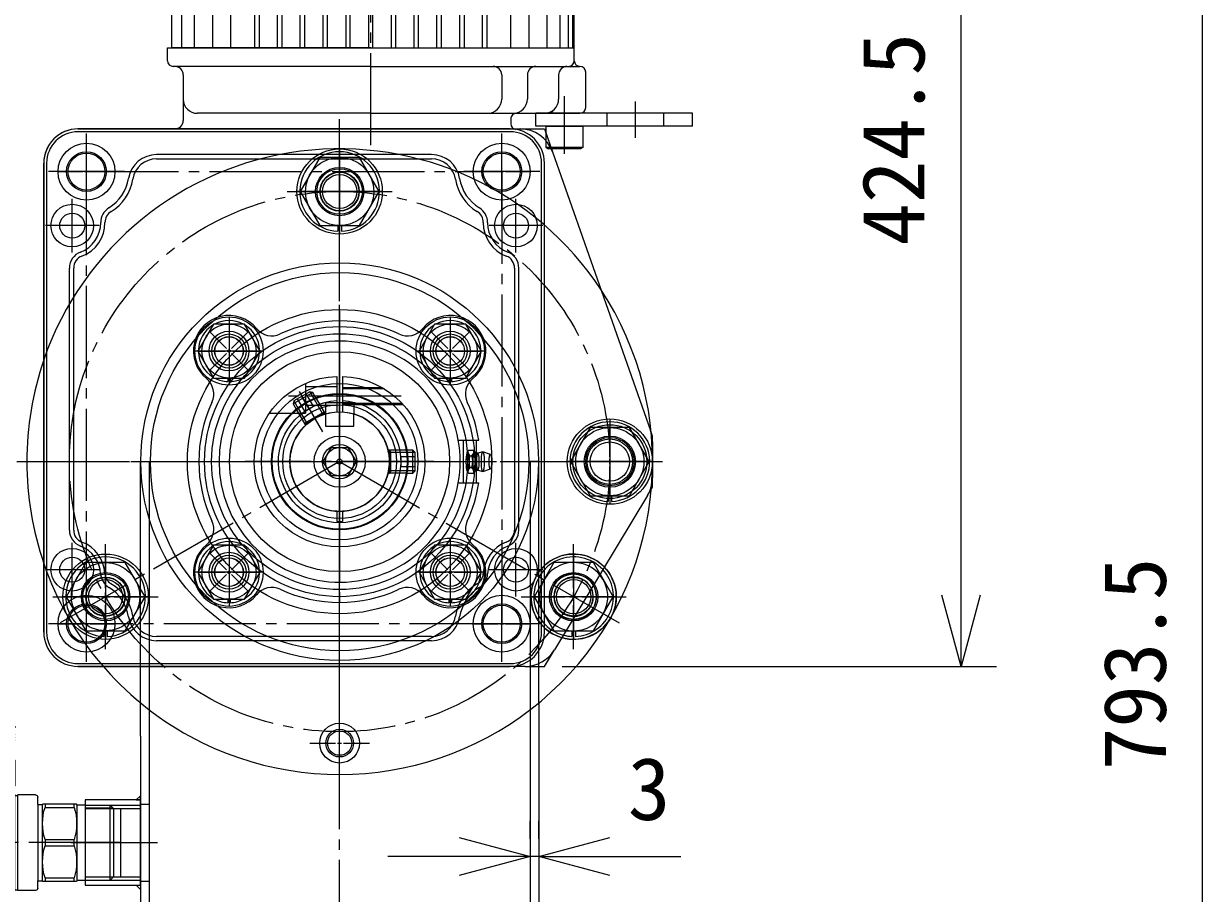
# Model space of a CAD drawing. Units: millimetres at full size. Extents: x -19442 to 19442, y -5866 to 5866.
# Drawn here: x 9439.5 to 9853.9, y -448.7 to -142.8 of the extents above; entities that cross this region are included whole.
import ezdxf
from ezdxf.enums import TextEntityAlignment as Align

# ---------------------------------------------------------------- set-up
doc = ezdxf.new("R2010")
doc.units = ezdxf.units.MM
doc.header["$LTSCALE"] = 3.6
doc.header["$PDMODE"] = 32
doc.header["$PDSIZE"] = 1.8
doc.linetypes.add('CHAIN2', pattern=[12, 9, -1, 1, -1])
for name, color, linetype, lineweight in [('0-3_04_HIDDEN', 7, 'Continuous', 9), ('0-4_05_CENTER', 2, 'CHAIN2', 9), ('0-5_08_DIM', 3, 'Continuous', 9), ('0-6_0', 2, 'Continuous', 9), ('0-7_10_DRAFT', 1, 'Continuous', 9), ('0-8_03_かくれ線', 5, 'Continuous', 9), ('0-9_04_中心線', 4, 'CHAIN2', 9), ('0-C_01_外形線', 134, 'Continuous', 9), ('0-E_10_補助線', 1, 'Continuous', 9), ('1-0_07_寸法線', 3, 'Continuous', 9), ('1-1_11_HATCH', 2, 'Continuous', 9)]:
    doc.layers.add(name, color=color, linetype=linetype, lineweight=lineweight)
doc.styles.add('ＭＳ ゴシック', font='')
doc.styles.get('ＭＳ ゴシック').set_extended_font_data('MS Gothic')

# ---------------------------------------------------------------- blocks, each defined once
blk = doc.blocks.new('OP-75722a_1')
at = {"layer": '0-3_04_HIDDEN', "color": 2}
blk.add_circle((21.2, 0), 5.5, dxfattribs=at)
at = {"layer": '0-4_05_CENTER'}
for p, q in [((21.2, -7.4), (21.2, 7.4)), ((-1.5, 0), (28.83, 0))]:
    blk.add_line(p, q, dxfattribs=at)
at = {"layer": '0-6_0'}
for p, q in [((0, 6.5), (0.5, 7)), ((0, 4), (0, 6.5)), ((0.5, -7), (0.5, 7)), ((9.5, 7), (0.5, 7)), ((0.5, 6.7), (9.5, 6.7)), ((0.5, 6.3), (9.5, 6.3)), ((0.5, 5.9), (9.5, 5.9)), ((0.5, 5.3), (9.5, 5.3)), ((0.5, 4.7), (9.5, 4.7)), ((9.5, -7), (9.5, 7)), ((10, 6.5), (9.5, 7)), ((10, -6.5), (10, 6.5)), ((11.5, 6), (12, 6.5)), ((11.5, 6), (11.5, -6)), ((12, 6.5), (12, -6.5)), ((16, 6.5), (12, 6.5)), ((16, -6.5), (16, 6.5)), ((16.5, -7), (16.5, 7)), ((17, 6.5), (17.5, 7)), ((17, -6.5), (17, 6.5)), ((17.5, -7), (17.5, 7)), ((17.5, 7), (18, 6.5)), ((18, 6.5), (18, -6.5)), ((18.5, -7), (18.5, 7)), ((19, -6.5), (19, 6.5)), ((23.2, 6.5), (19, 6.5)), ((0, -4), (0, 4)), ((0.5, 4.1), (9.5, 4.1)), ((0.5, 3.4), (9.5, 3.4)), ((0.5, 2.7), (9.5, 2.7)), ((0.5, 1.9), (9.5, 1.9)), ((0.5, 1), (9.5, 1)), ((0.5, 0), (9.5, 0)), ((10, 4), (11.5, 4)), ((26.7, -3), (26.7, 3)), ((0, -4), (0, -6.5)), ((0.5, -1), (9.5, -1)), ((0.5, -1.9), (9.5, -1.9)), ((0.5, -2.7), (9.5, -2.7)), ((0.5, -3.4), (9.5, -3.4)), ((0.5, -4.1), (9.5, -4.1)), ((10, -4), (11.5, -4)), ((0, -6.5), (0.5, -7)), ((0.5, -4.7), (9.5, -4.7)), ((0.5, -5.3), (9.5, -5.3)), ((0.5, -5.8), (9.5, -5.8)), ((0.5, -6.3), (9.5, -6.3)), ((0.5, -6.7), (9.5, -6.7)), ((9.5, -7), (0.5, -7)), ((10, -6.5), (9.5, -7)), ((11.5, -6), (12, -6.5)), ((16, -6.5), (12, -6.5)), ((17, -6.5), (17.5, -7)), ((17.5, -7), (18, -6.5)), ((23.2, -6.5), (19, -6.5))]:
    blk.add_line(p, q, dxfattribs=at)
for points in [[(16, 6.5), (16.5, 7), (17, 6.5)], [(18, 6.5), (18.5, 7), (19, 6.5)], [(16, -6.5), (16.5, -7), (17, -6.5)], [(18, -6.5), (18.5, -7), (19, -6.5)]]:
    blk.add_lwpolyline(points, dxfattribs=at)
for centre, start, end in [((23.2, 3), 359.9998, 90), ((23.2, -3), 270, 0.0002)]:
    blk.add_arc(centre, 3.5, start, end, dxfattribs=at)
at = {"layer": '0-7_10_DRAFT'}
for p, q in [((-1, 4), (-1.5, 3.5)), ((-1.5, -3.5), (-1.5, 3.5)), ((-1, 4), (0, 4)), ((-1, -4), (-1.5, -3.5)), ((-1, -4), (0, -4))]:
    blk.add_line(p, q, dxfattribs=at)
blk = doc.blocks.new('GP-M＊＊Tb_1')
at = {"layer": '0-4_05_CENTER'}
for p, q in [((-27.5, 31.7), (-13.812, 31.7)), ((0, -12.6), (0, 28.629))]:
    blk.add_line(p, q, dxfattribs=at)
at = {"layer": '0-6_0'}
for p, q in [((5.297, 69.259), (5.36, 70.5)), ((5.747, 70.313), (5.747, 70.599)), ((5.827, 70.6), (9.158, 71.865)), ((9.628, 71.803), (10.5, 71.175)), ((10.75, 71.181), (9.794, 71.685)), ((10.5, 71.175), (10.871, 71.184)), ((10.707, 72.005), (11.333, 71.464)), ((10.871, 71.184), (11.371, 71.487)), ((13.229, 69.869), (10.871, 71.184)), ((14.42, 71.728), (11.073, 73.602)), ((11.371, 71.487), (13.229, 69.869)), ((13.229, 69.869), (16.015, 70.801)), ((14.42, 71.728), (14.42, 71.708)), ((14.5, 71.727), (17, 70.2)), ((-7.93, 56.092), (4.957, 68.368)), ((4.957, 68.368), (5.969, 69.332)), ((5.297, 69.069), (4.957, 68.368)), ((5.297, 69.069), (5.297, 69.259)), ((5.297, 69.069), (5.297, 69.259)), ((5.434, 69.608), (5.434, 69.398)), ((17, 70.2), (17, 57.266)), ((-17, 43.9), (16.961, 57.26)), ((16.497, 54.107), (-16.502, 42.766)), ((-16.502, 42.734), (16.497, 54.064)), ((-11.561, 53.643), (-8.521, 56.684)), ((-7.929, 56.092), (-11.14, 53.222)), ((-10.941, 53.735), (-8.878, 55.754)), ((-7.929, 56.092), (-8.521, 56.684)), ((17.03, 54.29), (16.497, 54.107)), ((16.497, 54.064), (17, 54.237)), ((16.497, 54.064), (16.497, 54.107)), ((17, 54.237), (17, 24.75)), ((17.097, 54.385), (17.097, 57.166)), ((-14.176, 52.442), (-14.39, 52.229)), ((-12.074, 53.873), (-13.124, 52.974)), ((-12.074, 53.873), (-11.292, 53.091)), ((-11.139, 53.221), (-11.561, 53.643)), ((-11.14, 53.222), (-11.292, 53.091)), ((-17, 47.9), (-16.6, 49.5)), ((-17, 43.9), (-17, 47.9)), ((-17.102, 42.7), (-17.102, 43.792)), ((-17.038, 43.885), (-17, 43.9)), ((-17, 42.563), (-16.502, 42.734)), ((-17, 42.563), (-17, 37.25)), ((-16.502, 42.766), (-16.969, 42.605)), ((-16.502, 42.734), (-16.502, 42.766)), ((-19.5, 36.95), (-19.5, 37.7)), ((-19.5, 26.45), (-19.5, 36.95)), ((-19.5, 36.95), (-17.2, 36.95)), ((-17.2, 36.95), (-17.2, 26.45)), ((-19.5, 26.45), (-17.2, 26.45)), ((-19.5, 25.7), (-19.5, 26.45)), ((-17.2, 26.2), (-17.2, 26.45)), ((-17.2, 26.2), (-16.984, 26.2)), ((-17, 26.15), (-17, 24.75)), ((-16.55, 24.7), (-16.95, 24.7)), ((-16.8, 17.4), (-16.8, 23.65)), ((-16.75, 23.7), (-16.55, 23.7)), ((16.55, 24.7), (-16.55, 24.7)), ((-16.55, 24.7), (-16.55, 23.7)), ((-16.55, 23.7), (16.55, 23.7)), ((16.95, 24.7), (16.55, 24.7)), ((16.55, 24.7), (16.55, 23.7)), ((16.55, 23.7), (16.75, 23.7)), ((16.8, 17.4), (16.8, 23.65)), ((-13.4, 16.6), (-16, 16.6)), ((-13.4, 16.6), (13.4, 16.6)), ((-13.4, 16.6), (-13.4, 15)), ((13.4, 16.6), (13.4, 15)), ((16, 16.6), (13.4, 16.6)), ((-13.4, 15), (-13.5, 14.942)), ((-13.5, 2.961), (-13.5, 14.942)), ((-13.5, 14.076), (-12.412, 14.076)), ((13.4, 15), (-13.4, 15)), ((-1.088, 14.076), (-1.088, 3.827)), ((-1.088, 14.076), (1.088, 14.076)), ((1.088, 14.076), (1.088, 3.827)), ((12.412, 14.076), (12.412, 3.827)), ((12.412, 14.076), (13.5, 14.076)), ((13.4, 15), (13.5, 14.942)), ((13.5, 14.942), (13.5, 2.961)), ((-13.22, 2.8), (-13.5, 2.961)), ((-13.221, 0), (13.22, 0)), ((13.22, 2.8), (-13.22, 2.8)), ((-13.22, 0), (-13.22, 2.8)), ((1.088, 3.827), (-1.088, 3.827)), ((13.5, 3.827), (12.412, 3.827)), ((13.22, 2.8), (13.5, 2.961)), ((13.22, 2.8), (13.221, 0))]:
    blk.add_line(p, q, dxfattribs=at)
for points in [[(-14.79, 50.508), (-15.217, 50.935), (-14.39, 52.229)], [(-17.2, 36.95), (-17.2, 37.2), (-16.984, 37.2)], [(-12.412, 14.076), (-12.412, 3.827), (-13.5, 3.827)]]:
    blk.add_lwpolyline(points, dxfattribs=at)
for centre, radius, start, end in [((-4.161, 73.178), 10.237, 337.49402, 345.41221), ((-4.227, 73.226), 10.391, 336.41905, 345.36263), ((9.195, 70.248), 3.844, 60.75589, 176.23389), ((8.613, 69.616), 3.179, 106.6984, 180.14823), ((7.936, 69.783), 2.337, 121.03213, 159.53746), ((8.227, 69.701), 2.566, 70.82804, 125.67539), ((8.6, 69.568), 3.222, 49.15272, 106.22122), ((8.647, 71.153), 1.06, 44.40262, 66.43947), ((9.336, 71.398), 0.5, 54.21702, 110.79867), ((12.369, 77.208), 5.807, 260.10923, 281.87346), ((9.808, 91.245), 20.074, 280.78144, 283.28079), ((11.085, 83.531), 12.265, 283.20056, 285.77665), ((9.808, 91.245), 20.074, 283.28079, 283.51583), ((45.336, 7.024), 69.24, 114.15773, 129.06139), ((3.669, 72.573), 9.483, 318.52994, 326.41671), ((9.987, 66.863), 0.971, 232.91131, 324.0905), ((-106.013, 181.281), 161.623, 305.72152, 311.79548), ((-11.089, 57.586), 2.872, 320.36741, 334.2909), ((-8.813, 56.531), 0.365, 328.42988, 14.45394), ((11.075, 54.059), 1.94, 113.6062, 150.8377), ((10.963, 54.697), 1.319, 62.16249, 120.29613), ((16.997, 57.166), 0.1, 88.43492, 111.47378), ((16.997, 57.166), 0.1, 0.00378, 88.43492), ((16.997, 54.385), 0.1, 288.96641, 0.00378), ((-19.584, 61.977), 14.312, 280.40151, 303.66757), ((-16.115, 49.379), 0.5, 109.77502, 165.96536), ((-20.243, 60.861), 11.701, 289.77502, 297.77545), ((-25.581, 68.78), 21.221, 300.56379, 312.32509), ((-14.693, 54.77), 2.384, 282.50511, 311.15181), ((-11.205, 51.359), 1.366, 254.4926, 318.3417), ((-11.343, 53.598), 0.125, 236.49243, 299.26331), ((-11.955, 54.779), 1.455, 297.56479, 314.1896), ((-12.499, 53.055), 3.483, 311.62993, 333.52927), ((-7.501, 43.707), 5.131, 128.68717, 142.64558), ((-10.063, 46.931), 1.013, 47.19413, 129.54589), ((-17.002, 43.792), 0.1, 111.47378, 180.00378), ((-17.002, 42.7), 0.1, 180.00378, 288.96641), ((-33.105, 31.7), 17.034, 340.985, 19.015), ((-16.95, 24.75), 0.05, 180, 270), ((-16.75, 23.65), 0.05, 90, 180), ((16.75, 23.65), 0.05, 0, 90), ((16.95, 24.75), 0.05, 270, 0), ((-16, 17.4), 0.8, 180, 270), ((16, 17.4), 0.8, 270, 0), ((-6.75, -4.002), 18.944, 72.60872, 107.39128), ((6.75, -4.002), 18.944, 72.60872, 107.39128), ((-6.75, 21.906), 18.944, 252.60872, 287.39128), ((6.75, 21.906), 18.944, 252.60872, 287.39128)]:
    blk.add_arc(centre, radius, start, end, dxfattribs=at)
at = {"layer": '0-7_10_DRAFT'}
for p, q in [((-25.5, 36.95), (-25, 37.7)), ((-25, 25.7), (-25, 37.7)), ((-25, 37.7), (-19.5, 37.7)), ((-27.5, 26.45), (-27.5, 36.95)), ((-27.5, 36.95), (-25.5, 36.95)), ((-25.5, 26.45), (-25.5, 36.95)), ((-19.5, 37.098), (-25.401, 37.098)), ((-25.401, 26.302), (-19.5, 26.302)), ((-25, 25.7), (-19.5, 25.7)), ((-13.22, 0), (-13.22, -8.838)), ((-12.201, 0), (-12.201, -9.858)), ((12.2, -9.858), (12.2, 0)), ((13.22, 0), (13.22, -8.838)), ((-12.058, -10), (-13.22, -8.838)), ((13.221, -8.838), (-13.22, -8.838)), ((-12, -10), (12, -10)), ((12, -10), (12, -12.6)), ((12, -10), (12.058, -10)), ((12.058, -10), (13.22, -8.838)), ((12, -12.6), (-12, -12.6))]:
    blk.add_line(p, q, dxfattribs=at)
for points in [[(-27.5, 26.45), (-25.5, 26.45), (-25, 25.7)], [(-12.058, -10), (-12, -10), (-12, -12.6)]]:
    blk.add_lwpolyline(points, dxfattribs=at)
blk = doc.blocks.new('A$C2D8B2829_1')
at = {"layer": '0-3_04_HIDDEN', "xscale": -1}
for name, p, rotation in [('OP-75722a_1', (69.532, 68.816), 270), ('GP-M＊＊Tb_1', (101.232, 49.316), 90)]:
    blk.add_blockref(name, p, dxfattribs=dict(at, rotation=rotation))
blk = doc.blocks.new('U1297')
at = {"layer": '0-9_04_中心線'}
for p, q in [((0, 22), (0, 113.5)), ((-113.5, 0), (-22, 0)), ((22, 0), (113.5, 0)), ((0, -113.5), (0, -22))]:
    blk.add_line(p, q, dxfattribs=at)
at = {"layer": '0-9_04_中心線', "linetype": 'Continuous'}
for p, q in [((0, -11), (0, 11)), ((-11, 0), (11, 0))]:
    blk.add_line(p, q, dxfattribs=at)
blk = doc.blocks.new('U1284')
at = {"layer": '0-9_04_中心線'}
for p, q in [((0, 13.98), (0, 73.4)), ((-73.4, 0), (-13.98, 0)), ((13.98, 0), (73.4, 0)), ((0, -73.4), (0, -13.98))]:
    blk.add_line(p, q, dxfattribs=at)
at = {"layer": '0-9_04_中心線', "linetype": 'Continuous'}
for p, q in [((0, -6.99), (0, 6.99)), ((-6.99, 0), (6.99, 0))]:
    blk.add_line(p, q, dxfattribs=at)
blk = doc.blocks.new('U1296')
at = {"layer": '0-9_04_中心線'}
for p, q in [((0, 1.4), (0, 32.6)), ((-10.5, 0), (-1.4, 0)), ((1.4, 0), (10.5, 0)), ((0, -73.5), (0, -1.4))]:
    blk.add_line(p, q, dxfattribs=at)
at = {"layer": '0-9_04_中心線', "linetype": 'Continuous'}
for p, q in [((-0.7, 0), (0.7, 0)), ((0, -0.7), (0, 0.7))]:
    blk.add_line(p, q, dxfattribs=at)
blk = doc.blocks.new('U1300')
at = {"layer": '0-9_04_中心線'}
for p, q in [((0, 15.52), (0, 120.5)), ((-107.5, 0), (-15.52, 0)), ((15.52, 0), (113.5, 0)), ((0, -75.5), (0, -15.52))]:
    blk.add_line(p, q, dxfattribs=at)
at = {"layer": '0-9_04_中心線', "linetype": 'Continuous'}
for p, q in [((0, -7.76), (0, 7.76)), ((-7.76, 0), (7.76, 0))]:
    blk.add_line(p, q, dxfattribs=at)
blk = doc.blocks.new('U1301')
at = {"layer": '0-9_04_中心線'}
for p, q in [((0, 1.3), (0, 10)), ((-10, 0), (-1.3, 0)), ((1.3, 0), (10, 0)), ((0, -10), (0, -1.3))]:
    blk.add_line(p, q, dxfattribs=at)
at = {"layer": '0-9_04_中心線', "linetype": 'Continuous'}
for p, q in [((-0.65, 0), (0.65, 0)), ((0, -0.65), (0, 0.65))]:
    blk.add_line(p, q, dxfattribs=at)
blk = doc.blocks.new('U1302')
at = {"layer": '0-9_04_中心線'}
for p, q in [((0, 1.3), (0, 10)), ((-10, 0), (-1.3, 0)), ((1.3, 0), (10, 0)), ((0, -10), (0, -1.3))]:
    blk.add_line(p, q, dxfattribs=at)
at = {"layer": '0-9_04_中心線', "linetype": 'Continuous'}
for p, q in [((-0.65, 0), (0.65, 0)), ((0, -0.65), (0, 0.65))]:
    blk.add_line(p, q, dxfattribs=at)
blk = doc.blocks.new('U1303')
at = {"layer": '0-9_04_中心線'}
for p, q in [((0, 1.3), (0, 10)), ((-10, 0), (-1.3, 0)), ((1.3, 0), (10, 0)), ((0, -10), (0, -1.3))]:
    blk.add_line(p, q, dxfattribs=at)
at = {"layer": '0-9_04_中心線', "linetype": 'Continuous'}
for p, q in [((-0.65, 0), (0.65, 0)), ((0, -0.65), (0, 0.65))]:
    blk.add_line(p, q, dxfattribs=at)
blk = doc.blocks.new('U1298')
at = {"layer": '0-9_04_中心線'}
for p, q in [((0, 1.3), (0, 10)), ((-10, 0), (-1.3, 0)), ((1.3, 0), (10, 0)), ((0, -10), (0, -1.3))]:
    blk.add_line(p, q, dxfattribs=at)
at = {"layer": '0-9_04_中心線', "linetype": 'Continuous'}
for p, q in [((-0.65, 0), (0.65, 0)), ((0, -0.65), (0, 0.65))]:
    blk.add_line(p, q, dxfattribs=at)
blk = doc.blocks.new('U1299')
at = {"layer": '0-9_04_中心線'}
for p, q in [((0, 1.7), (0, 12)), ((-12, 0), (-1.7, 0)), ((1.7, 0), (12, 0)), ((0, -12), (0, -1.7))]:
    blk.add_line(p, q, dxfattribs=at)
at = {"layer": '0-9_04_中心線', "linetype": 'Continuous'}
for p, q in [((-0.85, 0), (0.85, 0)), ((0, -0.85), (0, 0.85))]:
    blk.add_line(p, q, dxfattribs=at)
blk = doc.blocks.new('GM-SHYPF-RH 0.75kW、1／5～1／60、200V、60Hza_1')
at = {"layer": '0-3_04_HIDDEN', "color": 2}
for p, q in [((-118, 114), (-122.5, 114)), ((-118, 94), (-122.5, 94))]:
    blk.add_line(p, q, dxfattribs=at)
at = {"layer": '0-4_05_CENTER'}
for p, q in [((-113.85, 104), (-126.652, 104)), ((-108.291, 79), (-128.591, 79)), ((-83, 71.427), (-83, 52.573)), ((38, 71.427), (38, 52.573)), ((-102, 70.351), (-102, 43.649)), ((57, 70.351), (57, 43.649)), ((0, -65.996), (0, 65.996)), ((-73.573, 62), (-92.427, 62)), ((47.427, 62), (28.573, 62)), ((-88.649, 57), (-115.351, 57)), ((70.351, 57), (43.649, 57)), ((-111.29, 11), (-358.361, 11)), ((65.996, 0), (-65.996, 0)), ((-102, -75.649), (-102, -102.351)), ((57, -75.649), (57, -102.351)), ((-83, -84.573), (-83, -103.427)), ((38, -84.573), (38, -103.427)), ((-88.649, -89), (-115.351, -89)), ((70.351, -89), (43.649, -89)), ((-73.573, -94), (-92.427, -94)), ((47.427, -94), (28.573, -94))]:
    blk.add_line(p, q, dxfattribs=at)
at = {"layer": '0-6_0'}
for p, q in [((-122.5, 124), (-122.5, 69)), ((-118, 124), (-122.5, 124)), ((-118, 124), (-118, 69)), ((-139, 11), (-139, 84.5)), ((-124.5, 86.5), (-137, 86.5)), ((-122.5, 11), (-122.5, 84.5)), ((-118, 85.5), (-110.5, 85.5)), ((-118, 72.5), (-118, 85.5)), ((-110.5, 85.5), (-110.5, 72.5)), ((-110.5, 85.5), (-110, 84.634)), ((-110, 84.634), (-110, 73.366)), ((-145.5, 82.5), (-288.5, 82.5)), ((-145.5, 82), (-288.5, 82)), ((-145.5, 80.5), (-288.5, 80.5)), ((-145.5, -60.5), (-145.5, 82.5)), ((-141, 82.5), (-145.5, 82.5)), ((-145.5, 11), (-145.5, 82.5)), ((-145.5, 77.5), (-288.5, 77.5)), ((-136, 77), (-127.5, 77)), ((-122.5, 74.5), (-123.5, 75.077)), ((-145.5, 73), (-288.5, 73)), ((-118, 72.5), (-110.5, 72.5)), ((-110.5, 72.5), (-110, 73.366)), ((60, 72), (-105, 72)), ((60, 71), (-105, 71)), ((-145.5, 66.586), (-288.5, 66.586)), ((-118, 69), (-122.5, 69)), ((-136, 66), (-127.5, 66)), ((24.094, 63), (-68.094, 63)), ((-32.533, 63), (-47.5, 63)), ((-145.5, 60.222), (-288.5, 60.222)), ((-120.5, 60.193), (-118.828, 60.193)), ((-117, 60), (-117, -92)), ((-116, 60), (-116, -92)), ((-68.094, 61.5), (24.094, 61.5)), ((71, -92), (71, 60)), ((72, -92), (72, 60)), ((-136, 56.987), (-127.5, 56.987)), ((-145.5, 51.849), (-288.5, 51.849)), ((-145.5, 50.201), (-288.5, 50.201)), ((-145.5, 43.843), (-288.5, 43.843)), ((-145.5, 42.21), (-288.5, 42.21)), ((-145.5, 35.815), (-288.5, 35.815)), ((-145.5, 34.222), (-288.5, 34.222)), ((-108, 32.322), (-108, -64.322)), ((-106.5, -64.322), (-106.5, 32.322)), ((61.5, 32.322), (61.5, -64.322)), ((63, 32.322), (63, -64.322)), ((-145.5, 27.78), (-288.5, 27.78)), ((-145.5, 26.243), (-288.5, 26.243)), ((-145.5, 19.748), (-288.5, 19.748)), ((-145.5, 18.263), (-288.5, 18.263)), ((-145.5, 11.73), (-288.5, 11.73)), ((-145.5, 10.27), (-288.5, 10.27)), ((-145.5, 11), (-145.5, -59)), ((-139, 11), (-139, -58.5)), ((-122.5, 11), (-122.5, -50)), ((-20.8, 5), (-16.771, 5)), ((-20.8, -5), (-20.8, 5)), ((-145.5, 3.737), (-288.5, 3.737)), ((-145.5, 2.252), (-288.5, 2.252)), ((-145.5, -4.243), (-288.5, -4.243)), ((-145.5, -5.78), (-288.5, -5.78)), ((-20.8, -5), (-16.771, -5)), ((-145.5, -12.222), (-288.5, -12.222)), ((-145.5, -13.815), (-288.5, -13.815)), ((-145.5, -20.21), (-288.5, -20.21)), ((-145.5, -21.843), (-288.5, -21.843)), ((-145.5, -28.201), (-288.5, -28.201)), ((-145.5, -29.849), (-288.5, -29.849)), ((-145.5, -38.222), (-288.5, -38.222)), ((-145.5, -44.586), (-288.5, -44.586)), ((-145.5, -51), (-288.5, -51)), ((-145.5, -55.5), (-288.5, -55.5)), ((-136, -55), (-120.001, -55)), ((-145.5, -59), (-288.5, -59)), ((-141, -60.5), (-145.5, -60.5)), ((24.094, -93.5), (-68.094, -93.5)), ((24.094, -95), (-68.094, -95)), ((-32.533, -95), (-47.5, -95)), ((-105, -103), (60, -103)), ((-105, -104), (60, -104))]:
    blk.add_line(p, q, dxfattribs=at)
for centre, radius in [((-102, 57), 10), ((-83, 62), 7.5), ((-83, 62), 4.4), ((38, 62), 7.5), ((38, 62), 4.4), ((57, 57), 10), ((-102, 57), 7), ((57, 57), 7), ((0, 0), 53.5), ((0, 0), 47.5), ((0, 0), 24), ((-102, -89), 10), ((-102, -89), 7), ((57, -89), 10), ((57, -89), 7), ((-83, -94), 7.5), ((38, -94), 7.5), ((-83, -94), 4.4), ((38, -94), 4.4)]:
    blk.add_circle(centre, radius, dxfattribs=at)
for centre, radius, start, end in [((-141, 84.5), 2, 270, 0), ((-137, 84.5), 2, 90, 180), ((-124.5, 84.5), 2, 0, 90), ((-141, 80.5), 2, 0, 90), ((-136, 80), 3, 180, 270), ((-127.5, 72), 5, 0, 90), ((-105, 60), 12, 90, 180), ((-105, 60), 11, 90, 180), ((60, 60), 12, 0, 90), ((60, 60), 11, 0, 90), ((-136, 69), 3, 180, 270), ((-127.5, 61), 5, 0, 90), ((-120.5, 62.193), 2, 180, 270), ((-68.094, 57), 6, 90, 159.3338), ((24.094, 57), 6, 20.6662, 90), ((-118.828, 62.193), 2, 270, 350.98586), ((-84, 63), 12.5, 269.62489, 339.3338), ((-84, 63), 11, 269.62489, 339.3338), ((-68.094, 57), 4.5, 90, 159.3338), ((24.094, 57), 4.5, 20.6662, 90), ((40, 63), 12.5, 200.6662, 266.95528), ((40, 63), 11, 200.6662, 266.95528), ((-136, 53.987), 3, 90, 180), ((-127.5, 51.987), 5, 0, 90), ((-84.111, 46), 6, 89.62489, 148.41203), ((-84.111, 46), 4.5, 89.62489, 148.41203), ((39.097, 46.024), 4.5, 31.5123, 86.95528), ((39.097, 46.024), 6, 31.5123, 86.95528), ((-102, 57), 15, 279.2069, 328.41203), ((-102, 57), 16.5, 279.2069, 328.41203), ((57, 57), 16.5, 211.5123, 260.7931), ((57, 57), 15, 211.5123, 260.7931), ((-98, 32.322), 10, 99.2069, 180), ((53, 32.322), 10, 0, 80.7931), ((-98, 32.322), 8.5, 99.2069, 180), ((53, 32.322), 8.5, 0, 80.7931), ((0, 0), 17.5, 196.60155, 163.39845), ((-127.5, -50), 5, 270, 0), ((-136, -58), 3, 90, 180), ((-120.001, -58), 3, 0, 90), ((-141, -58.5), 2, 270, 0), ((-98, -64.322), 10, 180, 260.7931), ((-98, -64.322), 8.5, 180, 260.7931), ((53, -64.322), 8.5, 279.2069, 0), ((53, -64.322), 10, 279.2069, 0), ((-102, -89), 15, 31.58598, 80.7931), ((-102, -89), 16.5, 31.58598, 80.7931), ((57, -89), 16.5, 99.2069, 148.48976), ((57, -89), 15, 99.2069, 148.48976), ((-84.111, -78.001), 6, 211.58598, 270.37383), ((-84.111, -78.001), 4.5, 211.58598, 270.37383), ((-84, -95), 12.5, 20.66844, 90.37383), ((40, -95), 12.5, 93.04605, 159.33156), ((39.097, -78.024), 4.5, 273.04605, 328.48976), ((39.097, -78.024), 6, 273.04605, 328.48976), ((-84, -95), 11, 20.66844, 90.37383), ((40, -95), 11, 93.04605, 159.33156), ((-68.094, -89), 6, 200.66844, 270), ((-68.094, -89), 4.5, 200.66844, 270), ((24.094, -89), 4.5, 270, 339.33156), ((24.094, -89), 6, 270, 339.33156), ((-105, -92), 12, 180, 270), ((-105, -92), 11, 180, 270), ((60, -92), 12, 270, 0), ((60, -92), 11, 270, 0)]:
    blk.add_arc(centre, radius, start, end, dxfattribs=at)
blk = doc.blocks.new('A$C35045EA2_1')
at = {"layer": '0-6_0', "color": 134, "linetype": 'CHAIN2'}
for p, q in [((0, -12), (0, 12)), ((-12, 0), (12, 0))]:
    blk.add_line(p, q, dxfattribs=at)
at = {"layer": '0-6_0', "color": 134}
blk.add_lwpolyline([(2.887, -5), (-2.887, -5), (-5.773, 0), (-2.887, 5), (2.887, 5), (5.773, 0)], close=True, dxfattribs=at)
blk.add_circle((0, 0), 9, dxfattribs=at)
at = {"layer": '0-7_10_DRAFT', "style": 'ＭＳ ゴシック', "width": 2}
blk.add_text('CS-M12', height=0.2199, dxfattribs=at).set_placement((-0.698, -0.465), align=Align.BOTTOM_LEFT)
blk = doc.blocks.new('A$C527C7C34_1')
at = {"layer": '0-3_04_HIDDEN'}
blk.add_lwpolyline([(-5, 16.771), (-5, 12.5), (5, 12.5), (5, 16.771)], dxfattribs=at)
for radius in [17.5, 6, 5]:
    blk.add_circle((0, 0), radius, dxfattribs=at)
at = {"layer": '0-4_05_CENTER'}
for p, q in [((0, 21.5), (0, -21.5)), ((-21.5, 0), (21.5, 0))]:
    blk.add_line(p, q, dxfattribs=at)
blk = doc.blocks.new('SCSBN35-43a_1')
at = {"layer": '0-3_04_HIDDEN', "color": 2}
for p, q in [((-24.718, -17), (-12, -17)), ((-12, -27.495), (-12, -17)), ((-1, -19.7), (-12, -19.7)), ((22.361, -20), (1, -20)), ((21.996, -20.4), (1, -20.4)), ((-1, -26.3), (-12, -26.3)), ((15.641, -25.6), (1, -25.6)), ((14.967, -26), (1, -26))]:
    blk.add_line(p, q, dxfattribs=at)
blk.add_arc((0, 0), 21.5, 272.66588, 267.33412, dxfattribs=at)
at = {"layer": '0-4_05_CENTER'}
for p, q in [((0, 33.15), (0, -33.15)), ((33.15, 0), (-33.15, 0)), ((21.591, -23), (-21.591, -23))]:
    blk.add_line(p, q, dxfattribs=at)
at = {"layer": '0-6_0'}
for p, q in [((-1, 21), (1, 21)), ((-1, 17.471), (-1, 21)), ((1, 17.471), (1, 21)), ((-1, -29.983), (-1, -17.471)), ((1, -29.983), (1, -17.471))]:
    blk.add_line(p, q, dxfattribs=at)
for radius, start, end in [(30, 271.91021, 268.08979), (17.5, 93.27583, 266.72417), (17.5, 273.27583, 86.72417)]:
    blk.add_arc((0, 0), radius, start, end, dxfattribs=at)
blk = doc.blocks.new('A$C41765D98_1')
at = {"layer": '0-3_04_HIDDEN', "xscale": -1, "rotation": 180}
blk.add_blockref('SCSBN35-43a_1', (0, 0), dxfattribs=at)
at = {"layer": '0-3_04_HIDDEN'}
blk.add_blockref('A$C527C7C34_1', (0, 0), dxfattribs=at)
at = {"layer": '0-6_0', "rotation": 270}
blk.add_blockref('GM-SHYPF-RH 0.75kW、1／5～1／60、200V、60Hza_1', (0, 0), dxfattribs=at)
at = {"layer": '0-6_0'}
blk.add_blockref('A$C35045EA2_1', (0, 0), dxfattribs=at)
blk = doc.blocks.new('U1304')
at = {"layer": '0-9_04_中心線'}
for p, q in [((0, 1.2), (0, 9.5)), ((-9.5, 0), (-1.2, 0)), ((1.2, 0), (9.5, 0)), ((0, -9.5), (0, -1.2))]:
    blk.add_line(p, q, dxfattribs=at)
at = {"layer": '0-9_04_中心線', "linetype": 'Continuous'}
for p, q in [((-0.6, 0), (0.6, 0)), ((0, -0.6), (0, 0.6))]:
    blk.add_line(p, q, dxfattribs=at)
blk = doc.blocks.new('U1289')
at = {"layer": '0-9_04_中心線'}
for p, q in [((0, 1.2), (0, 9.5)), ((-9.5, 0), (-1.2, 0)), ((1.2, 0), (9.5, 0)), ((0, -9.5), (0, -1.2))]:
    blk.add_line(p, q, dxfattribs=at)
at = {"layer": '0-9_04_中心線', "linetype": 'Continuous'}
for p, q in [((-0.6, 0), (0.6, 0)), ((0, -0.6), (0, 0.6))]:
    blk.add_line(p, q, dxfattribs=at)
blk = doc.blocks.new('U1290')
at = {"layer": '0-9_04_中心線'}
for p, q in [((0, 1.2), (0, 9.5)), ((-9.5, 0), (-1.2, 0)), ((1.2, 0), (9.5, 0)), ((0, -9.5), (0, -1.2))]:
    blk.add_line(p, q, dxfattribs=at)
at = {"layer": '0-9_04_中心線', "linetype": 'Continuous'}
for p, q in [((-0.6, 0), (0.6, 0)), ((0, -0.6), (0, 0.6))]:
    blk.add_line(p, q, dxfattribs=at)
blk = doc.blocks.new('U1291')
at = {"layer": '0-9_04_中心線'}
for p, q in [((0, 1.2), (0, 9.5)), ((-9.5, 0), (-1.2, 0)), ((1.2, 0), (9.5, 0)), ((0, -9.5), (0, -1.2))]:
    blk.add_line(p, q, dxfattribs=at)
at = {"layer": '0-9_04_中心線', "linetype": 'Continuous'}
for p, q in [((-0.6, 0), (0.6, 0)), ((0, -0.6), (0, 0.6))]:
    blk.add_line(p, q, dxfattribs=at)
blk = doc.blocks.new('U1292')
at = {"layer": '0-9_04_中心線'}
for p, q in [((0, 3), (0, 18.5)), ((-18.5, 0), (-3, 0)), ((3, 0), (18.5, 0)), ((0, -18.5), (0, -3))]:
    blk.add_line(p, q, dxfattribs=at)
at = {"layer": '0-9_04_中心線', "linetype": 'Continuous'}
for p, q in [((-1.5, 0), (1.5, 0)), ((0, -1.5), (0, 1.5))]:
    blk.add_line(p, q, dxfattribs=at)
blk = doc.blocks.new('U1293')
at = {"layer": '0-9_04_中心線'}
for p, q in [((0, 3), (0, 18.5)), ((-18.5, 0), (-3, 0)), ((3, 0), (18.5, 0)), ((0, -18.5), (0, -3))]:
    blk.add_line(p, q, dxfattribs=at)
at = {"layer": '0-9_04_中心線', "linetype": 'Continuous'}
for p, q in [((-1.5, 0), (1.5, 0)), ((0, -1.5), (0, 1.5))]:
    blk.add_line(p, q, dxfattribs=at)
blk = doc.blocks.new('U1294')
at = {"layer": '0-9_04_中心線'}
for p, q in [((0, 3), (0, 18.5)), ((-18.5, 0), (-3, 0)), ((3, 0), (18.5, 0)), ((0, -18.5), (0, -3))]:
    blk.add_line(p, q, dxfattribs=at)
at = {"layer": '0-9_04_中心線', "linetype": 'Continuous'}
for p, q in [((-1.5, 0), (1.5, 0)), ((0, -1.5), (0, 1.5))]:
    blk.add_line(p, q, dxfattribs=at)
blk = doc.blocks.new('U1295')
at = {"layer": '0-9_04_中心線'}
for p, q in [((0, 9.9), (0, 53)), ((-53, 0), (-9.9, 0)), ((9.9, 0), (53, 0)), ((0, -53), (0, -9.9))]:
    blk.add_line(p, q, dxfattribs=at)
at = {"layer": '0-9_04_中心線', "linetype": 'Continuous'}
for p, q in [((0, -4.95), (0, 4.95)), ((-4.95, 0), (4.95, 0))]:
    blk.add_line(p, q, dxfattribs=at)
blk = doc.blocks.new('U1285')
at = {"layer": '0-9_04_中心線'}
for p, q in [((0, 1.4), (0, 10.5)), ((-10.5, 0), (-1.4, 0)), ((1.4, 0), (10.5, 0)), ((0, -10.5), (0, -1.4))]:
    blk.add_line(p, q, dxfattribs=at)
at = {"layer": '0-9_04_中心線', "linetype": 'Continuous'}
for p, q in [((-0.7, 0), (0.7, 0)), ((0, -0.7), (0, 0.7))]:
    blk.add_line(p, q, dxfattribs=at)
blk = doc.blocks.new('U1286')
at = {"layer": '0-9_04_中心線'}
for p, q in [((0, 1.4), (0, 10.5)), ((-10.5, 0), (-1.4, 0)), ((1.4, 0), (10.5, 0)), ((0, -10.5), (0, -1.4))]:
    blk.add_line(p, q, dxfattribs=at)
at = {"layer": '0-9_04_中心線', "linetype": 'Continuous'}
for p, q in [((-0.7, 0), (0.7, 0)), ((0, -0.7), (0, 0.7))]:
    blk.add_line(p, q, dxfattribs=at)
blk = doc.blocks.new('U1287')
at = {"layer": '0-9_04_中心線'}
for p, q in [((0, 1.4), (0, 10.5)), ((-10.5, 0), (-1.4, 0)), ((1.4, 0), (10.5, 0)), ((0, -10.5), (0, -1.4))]:
    blk.add_line(p, q, dxfattribs=at)
at = {"layer": '0-9_04_中心線', "linetype": 'Continuous'}
for p, q in [((-0.7, 0), (0.7, 0)), ((0, -0.7), (0, 0.7))]:
    blk.add_line(p, q, dxfattribs=at)
blk = doc.blocks.new('U1288')
at = {"layer": '0-9_04_中心線'}
for p, q in [((0, 1.4), (0, 10.5)), ((-10.5, 0), (-1.4, 0)), ((1.4, 0), (10.5, 0)), ((0, -10.5), (0, -1.4))]:
    blk.add_line(p, q, dxfattribs=at)
at = {"layer": '0-9_04_中心線', "linetype": 'Continuous'}
for p, q in [((-0.7, 0), (0.7, 0)), ((0, -0.7), (0, 0.7))]:
    blk.add_line(p, q, dxfattribs=at)
blk = doc.blocks.new('_Open30')
at = {"layer": '0-5_08_DIM', "color": 4}
blk.add_line((0, 0), (-1, 0), dxfattribs=at)
blk.add_lwpolyline([(-1, 0.26795), (0, 0), (-1, -0.26795)], dxfattribs=at)

msp = doc.modelspace()

# ---------------------------------------------------------------- linework, layer by layer
at = {"layer": '0-5_08_DIM'}
for p, q in [((9769.071, -343.869), (9769.071, 30.631)), ((9853.936, -712.869), (9853.936, 30.631)), ((9628.864, -368.869), (9781.571, -368.869)), ((9617.614, -429.497), (9617.614, -423.247)), ((9620.614, -429.497), (9620.614, -423.247)), ((9592.614, -435.747), (9567.614, -435.747)), ((9620.614, -435.747), (9617.614, -435.747)), ((9645.614, -435.747), (9670.614, -435.747))]:
    msp.add_line(p, q, dxfattribs=at)
at = {"layer": '0-6_0', "color": 134}
for p, q in [((9625.434, -187.886), (9659.933, -285.936)), ((9660.614, -289.918), (9660.614, -302.53)), ((9658.889, -308.728), (9626.113, -363.067)), ((9642.169, -336.448), (9646.742, -344.369)), ((9639.814, -356.369), (9646.742, -344.369)), ((9630.153, -356.369), (9639.814, -356.369)), ((9632.286, -356.369), (9632.286, -358.356)), ((9633.486, -356.369), (9633.486, -358.356))]:
    msp.add_line(p, q, dxfattribs=at)
msp.add_lwpolyline([(9620.614, -381.722), (9620.614, -456.869), (9617.614, -456.869)], dxfattribs=at)
msp.add_lwpolyline([(9461.114, -445.869), (9480.614, -445.869), (9480.614, -415.869), (9461.114, -415.869)], close=True, dxfattribs=at)
for centre, radius, start, end in [((9614.115, -191.869), 12, 19.38452, 90), ((9550.614, -296.869), 110, 241.40984, 33.34357), ((9550.614, -296.869), 110, 160.98873, 199.01127), ((9648.614, -289.918), 12, 0, 19.38452), ((9648.614, -302.53), 12, 328.90269, 0), ((9632.886, -344.369), 15, 253.80629, 43.99908), ((9632.886, -344.369), 14, 272.45629, 42.90702), ((9632.886, -344.369), 12, 257.50326, 40.14951), ((9632.886, -344.369), 8, 267.73436, 30.07101), ((9632.886, -344.369), 6.918, 272.79972, 25.00565), ((9632.886, -344.369), 14, 254.89835, 267.54371), ((9615.838, -356.869), 12, 270, 328.90269)]:
    msp.add_arc(centre, radius, start, end, dxfattribs=at)
at = {"layer": '0-8_03_かくれ線'}
for p, q in [((9458.614, -179.869), (9614.115, -179.869)), ((9543.685, -189.869), (9536.757, -201.869)), ((9446.614, -356.869), (9446.614, -191.869)), ((9536.757, -201.869), (9543.685, -213.869)), ((9557.542, -213.869), (9564.47, -201.869)), ((9543.685, -213.869), (9557.542, -213.869)), ((9550.014, -213.869), (9550.014, -215.856)), ((9551.214, -213.869), (9551.214, -215.856)), ((9506.238, -248.478), (9500.753, -257.978)), ((9517.208, -248.478), (9506.238, -248.478)), ((9522.692, -257.978), (9517.208, -248.478)), ((9584.02, -248.478), (9578.535, -257.978)), ((9594.989, -248.478), (9584.02, -248.478)), ((9600.474, -257.978), (9594.989, -248.478)), ((9500.753, -257.978), (9506.238, -267.478)), ((9517.208, -267.478), (9522.692, -257.978)), ((9578.535, -257.978), (9584.02, -267.478)), ((9594.989, -267.478), (9600.474, -257.978)), ((9506.238, -267.478), (9517.208, -267.478)), ((9511.273, -267.478), (9511.273, -268.719)), ((9512.173, -267.478), (9512.173, -268.719)), ((9584.02, -267.478), (9594.989, -267.478)), ((9589.054, -267.478), (9589.054, -268.719)), ((9589.954, -267.478), (9589.954, -268.719)), ((9541.379, -277.374), (9538.879, -273.044)), ((9541.211, -272.583), (9540.163, -272.303)), ((9540.163, -272.303), (9541.662, -274.898)), ((9542.385, -274.617), (9541.211, -272.583)), ((9534.564, -275.536), (9536.062, -278.131)), ((9538.348, -279.124), (9535.848, -274.794)), ((9539.864, -278.249), (9537.364, -273.919)), ((9538.348, -279.124), (9541.379, -277.374)), ((9541.662, -274.898), (9544.472, -279.765)), ((9542.385, -274.617), (9545.328, -279.713)), ((9535.457, -278.617), (9538.399, -283.713)), ((9536.062, -278.131), (9538.872, -282.998)), ((9545.328, -279.713), (9538.399, -283.713)), ((9538.54, -283.19), (9544.804, -279.573)), ((9544.663, -280.097), (9544.804, -279.573)), ((9545.328, -279.713), (9544.804, -279.573)), ((9545.558, -280.112), (9545.328, -279.713)), ((9538.54, -283.19), (9538.399, -283.713)), ((9538.399, -283.713), (9538.63, -284.113)), ((9538.54, -283.19), (9539.064, -283.33)), ((9592.345, -289.369), (9599.542, -289.369)), ((9594.014, -289.369), (9594.014, -304.369)), ((9598.598, -289.369), (9598.598, -293.62)), ((9568.114, -292.869), (9567.652, -292.869)), ((9568.114, -300.869), (9568.114, -292.869)), ((9568.497, -293.252), (9568.114, -292.869)), ((9573.999, -292.869), (9568.114, -292.869)), ((9568.497, -293.252), (9568.114, -293.636)), ((9568.497, -293.252), (9568.497, -300.485)), ((9574.117, -293.636), (9568.497, -293.636)), ((9576.347, -292.869), (9574.001, -292.869)), ((9577.114, -293.636), (9574.117, -293.636)), ((9595.475, -293.458), (9595.314, -293.838)), ((9595.478, -293.452), (9595.433, -293.536)), ((9595.926, -292.827), (9597.713, -292.827)), ((9599.22, -293.903), (9598.069, -293.38)), ((9598.134, -293.404), (9598.164, -293.458)), ((9598.207, -293.536), (9598.161, -293.452)), ((9598.164, -293.458), (9598.325, -293.838)), ((9598.598, -293.62), (9598.598, -300.117)), ((9600.906, -293.413), (9599.187, -293.913)), ((9599.253, -293.918), (9599.22, -293.903)), ((9603.621, -294.313), (9600.971, -293.415)), ((9480.714, -296.869), (9484.114, -296.869)), ((9572.114, -295.119), (9577.114, -295.119)), ((9572.114, -295.119), (9572.114, -298.619)), ((9572.114, -296.869), (9577.114, -296.869)), ((9595.318, -294.848), (9597.105, -294.848)), ((9597.105, -294.848), (9598.321, -294.848)), ((9617.114, -296.869), (9620.514, -296.869)), ((9567.654, -300.869), (9568.114, -300.869)), ((9568.114, -300.102), (9568.497, -300.485)), ((9568.114, -300.869), (9568.497, -300.485)), ((9573.999, -300.869), (9568.114, -300.869)), ((9574.117, -300.102), (9568.497, -300.102)), ((9572.114, -298.619), (9577.114, -298.619)), ((9577.114, -300.102), (9574.117, -300.102)), ((9576.347, -300.869), (9577.114, -300.102)), ((9595.433, -300.202), (9595.478, -300.285)), ((9595.926, -300.91), (9597.713, -300.91)), ((9597.105, -298.89), (9598.321, -298.89)), ((9598.069, -300.358), (9599.22, -299.835)), ((9598.164, -300.28), (9598.134, -300.335)), ((9598.161, -300.285), (9598.207, -300.202)), ((9598.598, -300.117), (9598.598, -304.369)), ((9599.187, -299.825), (9600.906, -300.325)), ((9599.22, -299.835), (9599.253, -299.82)), ((9600.971, -300.323), (9603.621, -299.424)), ((9592.345, -304.369), (9599.542, -304.369)), ((9506.238, -326.26), (9500.753, -335.76)), ((9517.208, -326.26), (9506.238, -326.26)), ((9522.692, -335.76), (9517.208, -326.26)), ((9584.02, -326.26), (9578.535, -335.76)), ((9594.989, -326.26), (9584.02, -326.26)), ((9600.474, -335.76), (9594.989, -326.26)), ((9461.413, -332.369), (9454.485, -344.369)), ((9625.958, -332.369), (9619.03, -344.369)), ((9500.753, -335.76), (9506.238, -345.26)), ((9517.208, -345.26), (9522.692, -335.76)), ((9578.535, -335.76), (9584.02, -345.26)), ((9594.989, -345.26), (9600.474, -335.76)), ((9454.485, -344.369), (9461.413, -356.369)), ((9475.269, -356.369), (9482.198, -344.369)), ((9506.238, -345.26), (9517.208, -345.26)), ((9511.273, -345.26), (9511.273, -346.5)), ((9512.173, -345.26), (9512.173, -346.5)), ((9584.02, -345.26), (9594.989, -345.26)), ((9589.054, -345.26), (9589.054, -346.5)), ((9589.954, -345.26), (9589.954, -346.5)), ((9619.03, -344.369), (9625.958, -356.369)), ((9461.413, -356.369), (9475.269, -356.369)), ((9467.741, -356.369), (9467.741, -358.356)), ((9468.941, -356.369), (9468.941, -358.356)), ((9625.958, -356.369), (9630.153, -356.369)), ((9615.838, -368.869), (9458.614, -368.869)), ((9461.114, -417.648), (9480.614, -417.648)), ((9480.614, -417.369), (9483.614, -417.369)), ((9461.114, -418.81), (9480.614, -418.81)), ((9461.114, -442.927), (9480.614, -442.927)), ((9461.114, -444.089), (9480.614, -444.089)), ((9480.614, -444.369), (9483.614, -444.369))]:
    msp.add_line(p, q, dxfattribs=at)
for points in [[(9564.47, -201.869), (9557.542, -189.869), (9543.685, -189.869)], [(9540.163, -272.303), (9534.564, -275.536), (9534.283, -276.583)], [(9541.211, -272.583), (9534.283, -276.583), (9535.456, -278.615)], [(9573.999, -300.869), (9576.347, -300.869), (9576.347, -292.869)], [(9577.114, -300.102), (9577.114, -293.636), (9576.347, -292.869)], [(9595.314, -293.838), (9595.294, -293.91), (9595.245, -294.38), (9595.318, -294.848)], [(9595.926, -292.827), (9595.554, -293.322), (9595.475, -293.458)], [(9595.922, -293.838), (9595.902, -293.766), (9595.852, -293.296), (9595.926, -292.827)], [(9596.534, -298.89), (9596.31, -297.9), (9596.226, -296.869), (9596.228, -296.725), (9596.319, -295.785), (9596.534, -294.848), (9596.162, -294.353), (9595.922, -293.838)], [(9597.105, -294.848), (9597.478, -294.353), (9597.717, -293.838)], [(9597.713, -292.827), (9598.085, -293.322), (9598.134, -293.404)], [(9597.717, -293.838), (9597.737, -293.766), (9597.787, -293.296), (9597.713, -292.827)], [(9598.325, -293.838), (9598.345, -293.91), (9598.395, -294.38), (9598.321, -294.848)], [(9480.614, -393.456), (9480.614, -296.869), (9483.614, -296.869), (9483.614, -456.869)], [(9595.318, -294.848), (9595.095, -295.838), (9595.01, -296.869), (9595.012, -297.013), (9595.104, -297.953), (9595.318, -298.89), (9597.105, -298.89)], [(9597.413, -296.869), (9597.412, -296.725), (9597.32, -295.785), (9597.105, -294.848)], [(9597.717, -299.9), (9597.694, -299.828), (9597.461, -299.358), (9597.105, -298.89), (9597.329, -297.9), (9597.413, -296.869)], [(9598.321, -294.848), (9598.544, -295.838), (9598.629, -296.869)], [(9598.629, -296.869), (9598.627, -297.013), (9598.536, -297.953), (9598.321, -298.89)], [(9620.614, -381.722), (9620.614, -296.869), (9617.614, -296.869), (9617.614, -456.869)], [(9595.318, -298.89), (9595.244, -299.385), (9595.314, -299.9), (9595.338, -299.972), (9595.475, -300.28)], [(9595.475, -300.28), (9595.57, -300.442), (9595.926, -300.91)], [(9595.926, -300.91), (9595.852, -300.415), (9595.922, -299.9)], [(9595.922, -299.9), (9595.945, -299.828), (9596.178, -299.358), (9596.534, -298.89)], [(9597.713, -300.91), (9597.788, -300.415), (9597.717, -299.9)], [(9598.134, -300.335), (9598.069, -300.442), (9597.713, -300.91)], [(9598.325, -299.9), (9598.302, -299.972), (9598.164, -300.28)], [(9598.321, -298.89), (9598.395, -299.385), (9598.325, -299.9)], [(9482.198, -344.369), (9475.269, -332.369), (9461.413, -332.369)], [(9642.169, -336.448), (9639.814, -332.369), (9625.958, -332.369)]]:
    msp.add_lwpolyline(points, dxfattribs=at)
for centre, radius in [((9461.614, -194.869), 6.5), ((9550.614, -201.869), 15), ((9550.614, -201.869), 15), ((9550.614, -201.869), 12), ((9607.614, -194.869), 6.5), ((9550.614, -201.869), 8.5), ((9550.614, -201.869), 8), ((9550.614, -201.869), 8), ((9550.614, -201.869), 6.918), ((9550.614, -201.869), 6.8), ((9550.614, -201.869), 6), ((9550.614, -296.869), 69.9), ((9550.614, -296.869), 66.5), ((9511.723, -257.978), 12), ((9511.723, -257.978), 9.5), ((9589.504, -257.978), 12), ((9589.504, -257.978), 9.5), ((9550.614, -296.869), 47.5), ((9511.723, -257.978), 7), ((9550.614, -296.869), 45), ((9550.614, -296.869), 45), ((9511.723, -257.978), 6), ((9511.723, -257.978), 6), ((9589.504, -257.978), 7), ((9589.504, -257.978), 6), ((9589.504, -257.978), 6), ((9511.723, -257.978), 5.053), ((9511.723, -257.978), 5), ((9589.504, -257.978), 5.053), ((9589.504, -257.978), 5), ((9550.614, -296.869), 38.665), ((9550.614, -296.869), 27.5), ((9550.614, -296.869), 23.725), ((9550.614, -296.869), 20), ((9550.614, -296.869), 17.5), ((9645.614, -296.869), 13), ((9645.614, -296.869), 9), ((9645.614, -296.869), 8.5), ((9645.614, -296.869), 8.5), ((9511.723, -335.76), 12), ((9511.723, -335.76), 9.5), ((9589.504, -335.76), 12), ((9589.504, -335.76), 9.5), ((9468.341, -344.369), 15), ((9468.341, -344.369), 15), ((9511.723, -335.76), 7), ((9511.723, -335.76), 6), ((9511.723, -335.76), 6), ((9511.723, -335.76), 5.053), ((9511.723, -335.76), 5), ((9589.504, -335.76), 7), ((9589.504, -335.76), 6), ((9589.504, -335.76), 6), ((9589.504, -335.76), 5.053), ((9589.504, -335.76), 5), ((9632.886, -344.369), 15), ((9468.341, -344.369), 12), ((9468.341, -344.369), 8.5), ((9468.341, -344.369), 8), ((9468.341, -344.369), 8), ((9468.341, -344.369), 6.918), ((9468.341, -344.369), 6.8), ((9468.341, -344.369), 6), ((9632.886, -344.369), 8.5), ((9632.886, -344.369), 8), ((9632.886, -344.369), 6.8), ((9632.886, -344.369), 6), ((9461.614, -353.869), 6.5), ((9607.614, -353.869), 6.5), ((9550.614, -395.869), 7), ((9550.614, -395.869), 4.864), ((9550.614, -395.869), 4.283)]:
    msp.add_circle(centre, radius, dxfattribs=at)
for centre, radius, start, end in [((9458.614, -191.869), 12, 90, 180), ((9550.614, -296.869), 110, 33.34357, 160.98873), ((9550.614, -201.869), 14, 272.45629, 267.54371), ((9511.723, -257.978), 12.5, 39.3011, 230.6989), ((9511.723, -257.978), 10.75, 62.09453, 117.90547), ((9550.614, -296.869), 49.5, 65.0858, 114.9142), ((9589.504, -257.978), 12.5, 309.3011, 140.6989), ((9589.504, -257.978), 10.75, 62.09453, 117.90547), ((9511.723, -257.978), 10.75, 122.09453, 177.90547), ((9511.723, -257.978), 10.75, 2.09453, 57.90547), ((9526.812, -245.627), 7, 219.3011, 294.9142), ((9574.415, -245.627), 7, 245.0858, 320.6989), ((9589.504, -257.978), 10.75, 122.09453, 177.90547), ((9589.504, -257.978), 10.75, 2.09453, 57.90547), ((9550.614, -296.869), 42.4, 10.18848, 349.81152), ((9511.723, -257.978), 10.75, 182.09453, 237.90547), ((9511.723, -257.978), 10.75, 302.09453, 357.90547), ((9589.504, -257.978), 10.75, 182.09453, 237.90547), ((9589.504, -257.978), 10.75, 302.09453, 357.90547), ((9499.371, -273.068), 7, 335.0858, 50.6989), ((9511.723, -257.978), 10.75, 242.09453, 267.60087), ((9511.723, -257.978), 10.75, 272.39913, 297.90547), ((9589.504, -257.978), 10.75, 242.09453, 267.60087), ((9589.504, -257.978), 10.75, 272.39913, 297.90547), ((9601.856, -273.068), 7, 129.3011, 204.9142), ((9550.614, -296.869), 49.5, 155.0858, 204.9142), ((9550.614, -296.869), 49.5, 8.71474, 24.9142), ((9550.614, -296.869), 42.4, 349.81152, 10.18848), ((9550.614, -296.869), 49.5, 335.0858, 351.28526), ((9499.371, -320.67), 7, 309.3011, 24.9142), ((9601.856, -320.67), 7, 155.0858, 230.6989), ((9511.723, -335.76), 12.5, 129.3011, 320.6989), ((9511.723, -335.76), 10.75, 122.09453, 177.90547), ((9511.723, -335.76), 10.75, 62.09453, 117.90547), ((9511.723, -335.76), 10.75, 2.09453, 57.90547), ((9589.504, -335.76), 10.75, 122.09453, 177.90547), ((9589.504, -335.76), 12.5, 219.3011, 50.6989), ((9589.504, -335.76), 10.75, 62.09453, 117.90547), ((9589.504, -335.76), 10.75, 2.09453, 57.90547), ((9468.341, -344.369), 14, 272.45629, 267.54371), ((9632.886, -344.369), 15, 43.99908, 253.80629), ((9632.886, -344.369), 14, 42.90702, 254.89835), ((9550.614, -296.869), 110, 199.01127, 241.40984), ((9632.886, -344.369), 12, 40.14951, 257.50326), ((9511.723, -335.76), 10.75, 182.09453, 237.90547), ((9511.723, -335.76), 10.75, 302.09453, 357.90547), ((9589.504, -335.76), 10.75, 182.09453, 237.90547), ((9589.504, -335.76), 10.75, 302.09453, 357.90547), ((9632.886, -344.369), 8, 30.07101, 267.73436), ((9632.886, -344.369), 6.918, 25.00565, 272.79972), ((9526.812, -348.111), 7, 65.0858, 140.6989), ((9550.614, -296.869), 49.5, 245.0858, 294.9142), ((9574.415, -348.111), 7, 39.3011, 114.9142), ((9511.723, -335.76), 10.75, 242.09453, 267.60087), ((9511.723, -335.76), 10.75, 272.39913, 297.90547), ((9589.504, -335.76), 10.75, 242.09453, 267.60087), ((9589.504, -335.76), 10.75, 272.39913, 297.90547), ((9458.614, -356.869), 12, 180, 270)]:
    msp.add_arc(centre, radius, start, end, dxfattribs=at)
for centre, major_axis, start_param, end_param in [((9595.618, -296.869), (0, -3.5), 3.6651914, 5.9728192), ((9595.618, -296.869), (0, -3.5), 3.4519588, 3.6651914), ((9595.618, -296.869), (0, -3.5), 2.6179939, 3.4519588), ((9595.618, -296.869), (0, -3.5), 5.9728192, 8.9011792), ((9598.021, -296.869), (0, 3.5), 6.2044125, 9.5035508), ((9598.021, -296.869), (0, 3.5), 3.2203655, 6.2044125), ((9599.213, -296.869), (0, 2.96), 0.0504005, 3.0911922), ((9599.213, -296.869), (0, 2.96), 3.0911922, 6.3335858), ((9600.936, -296.869), (0, 3.46), 6.2243758, 9.4835875), ((9600.936, -296.869), (0, 3.46), 3.2004022, 6.2243758)]:
    msp.add_ellipse(centre, major_axis=major_axis, ratio=0.173648, start_param=start_param, end_param=end_param, dxfattribs=at)
msp.add_ellipse((9603.595, -296.869), major_axis=(0, 2.56), ratio=0.173648, dxfattribs=at)
msp.add_point((9550.614, -296.869), dxfattribs=at)
at = {"layer": '0-9_04_中心線'}
for p, q in [((9550.614, -186.869), (9550.614, -216.869)), ((9565.614, -201.869), (9535.614, -201.869)), ((9511.723, -245.978), (9511.723, -269.978)), ((9589.504, -245.978), (9589.504, -269.978)), ((9523.723, -257.978), (9499.723, -257.978)), ((9601.504, -257.978), (9577.504, -257.978)), ((9536.365, -272.19), (9544.547, -286.361)), ((9645.614, -281.869), (9645.614, -311.869)), ((9550.614, -296.869), (9452.32, -353.619)), ((9550.614, -296.869), (9648.907, -353.619)), ((9660.614, -296.869), (9630.614, -296.869)), ((9511.723, -323.76), (9511.723, -347.76)), ((9589.504, -323.76), (9589.504, -347.76)), ((9468.341, -329.369), (9468.341, -359.369)), ((9632.886, -329.369), (9632.886, -359.369)), ((9523.723, -335.76), (9499.723, -335.76)), ((9601.504, -335.76), (9577.504, -335.76)), ((9483.341, -344.369), (9453.341, -344.369)), ((9647.886, -344.369), (9617.886, -344.369)), ((9456.239, -430.869), (9485.489, -430.869)), ((9477.614, -430.869), (9486.614, -430.869))]:
    msp.add_line(p, q, dxfattribs=at)
msp.add_lwpolyline([(9461.614, -194.869), (9607.614, -194.869), (9607.614, -353.869), (9461.614, -353.869)], close=True, dxfattribs=at)
msp.add_circle((9550.614, -296.869), 95, dxfattribs=at)
at = {"layer": '0-C_01_外形線'}
for p, q in [((9638.685, -284.869), (9631.757, -296.869)), ((9631.757, -296.869), (9638.685, -308.869)), ((9652.542, -308.869), (9659.47, -296.869)), ((9638.685, -308.869), (9652.542, -308.869)), ((9645.014, -308.869), (9645.014, -310.856)), ((9646.214, -308.869), (9646.214, -310.856))]:
    msp.add_line(p, q, dxfattribs=at)
msp.add_lwpolyline([(9659.47, -296.869), (9652.542, -284.869), (9638.685, -284.869)], dxfattribs=at)
for radius in [15, 12, 8, 6.918]:
    msp.add_circle((9645.614, -296.869), radius, dxfattribs=at)
msp.add_arc((9645.614, -296.869), 14, 272.45629, 267.54371, dxfattribs=at)
at = {"layer": '0-E_10_補助線'}
for points in [[(9614.102, -179.869), (9622.614, -179.869), (9625.43, -187.872)], [(9660.614, -289.91), (9660.614, -287.869), (9659.933, -285.936)], [(9658.889, -308.728), (9660.614, -305.869), (9660.614, -302.553)], [(9615.81, -368.869), (9622.614, -368.869), (9626.113, -363.067)]]:
    msp.add_lwpolyline(points, dxfattribs=at)
at = {"layer": '1-0_07_寸法線', "color": 134}
msp.add_lwpolyline([(9480.614, -393.456), (9480.614, -456.869), (9483.614, -456.869)], dxfattribs=at)
at = {"layer": '1-1_11_HATCH'}
for points in [[(9479.114, -415.869), (9480.614, -415.869), (9480.614, -414.369)], [(9479.114, -445.869), (9480.614, -445.869), (9480.614, -447.369)]]:
    msp.add_lwpolyline(points, close=True, dxfattribs=at)

# ---------------------------------------------------------------- block references
at = {"layer": '0-3_04_HIDDEN'}
msp.add_blockref('A$C2D8B2829_1', (9359.882, -480.185), dxfattribs=at)
at = {"layer": '0-5_08_DIM', "xscale": 25, "yscale": 25}
for p, rotation in [((9769.071, -368.869), 270), ((9620.614, -435.747), 180)]:
    msp.add_blockref('_Open30', p, dxfattribs=dict(at, rotation=rotation))
msp.add_blockref('_Open30', (9617.614, -435.747), dxfattribs=at)
at = {"layer": '0-6_0'}
msp.add_blockref('A$C41765D98_1', (9550.614, -296.869), dxfattribs=at)
at = {"layer": '0-9_04_中心線'}
for name, p in [('U1300', (9550.614, -296.869)), ('U1297', (9550.614, -296.869)), ('U1303', (9461.614, -194.869)), ('U1293', (9550.614, -201.869)), ('U1298', (9607.614, -194.869)), ('U1284', (9550.614, -296.869)), ('U1299', (9645.614, -296.869)), ('U1292', (9468.341, -344.369)), ('U1294', (9632.886, -344.369)), ('U1302', (9461.614, -353.869)), ('U1301', (9607.614, -353.869)), ('U1296', (9550.614, -395.869))]:
    msp.add_blockref(name, p, dxfattribs=at)
for name, p, rotation in [('U1295', (9550.614, -296.869), 270), ('U1291', (9511.723, -257.978), 45), ('U1287', (9511.723, -257.978), 270), ('U1304', (9589.504, -257.978), 45), ('U1286', (9589.504, -257.978), 270), ('U1290', (9511.723, -335.76), 45), ('U1289', (9589.504, -335.76), 45), ('U1288', (9511.723, -335.76), 270), ('U1285', (9589.504, -335.76), 270)]:
    msp.add_blockref(name, p, dxfattribs=dict(at, rotation=rotation))

# ---------------------------------------------------------------- texts
at = {"layer": '0-5_08_DIM', "style": 'ＭＳ ゴシック'}
for s, p in [('424.5', (9762.821, -220.905)), ('793.5', (9847.686, -405.405))]:
    msp.add_text(s, height=21.99, rotation=90, dxfattribs=at).set_placement(p, align=Align.BOTTOM_LEFT)
msp.add_text('3', height=21.99, dxfattribs=at).set_placement((9651.934, -429.497), align=Align.BOTTOM_LEFT)

doc.saveas('drawing.dxf')
